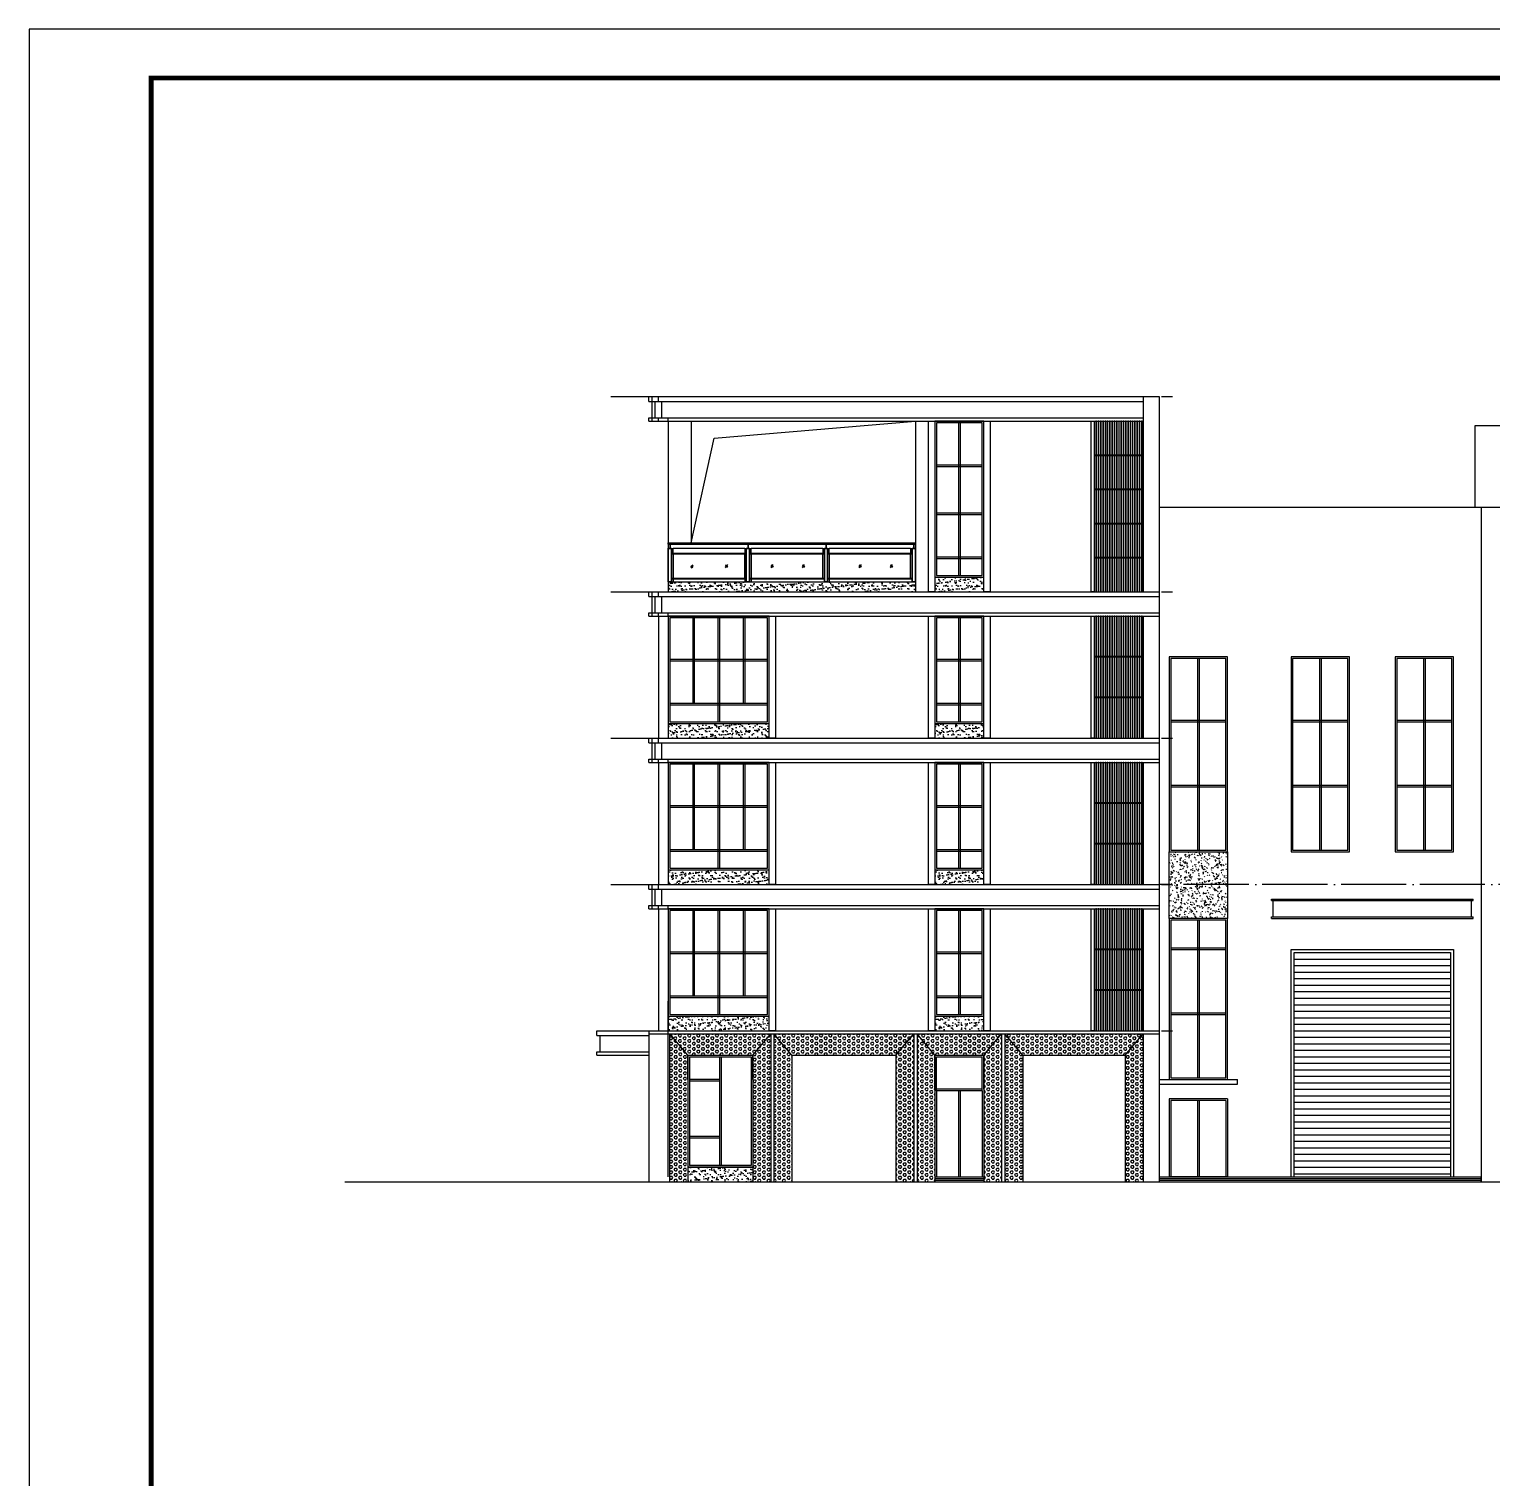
# Model space of a CAD drawing. Extents: x -1041549 to 749950, y -354245 to 17554.
# Drawn here: x -202024 to -157050, y -230822 to -186272 of the extents above; entities that cross this region are included whole.
import ezdxf

# ---------------------------------------------------------------- set-up
doc = ezdxf.new("R2010")
doc.units = 0
doc.header["$LTSCALE"] = 1000
doc.header["$MEASUREMENT"] = 0
doc.linetypes.add('DOTE', pattern=[2.42, 2, -0.2, 0.02, -0.2])
for name, color, linetype in [('DOTE', 1, 'Continuous'), ('PUB_TITLE', 4, 'Continuous'), ('STAIR', 2, 'Continuous'), ('WALL', 4, 'Continuous')]:
    doc.layers.add(name, color=color, linetype=linetype)
pattern_1 = [(0, (3000.58, 139255.17), (0, 82.4889), [47.625, -95.25]), (120, (3000.58, 139255.17), (-71.437483, -41.24445), [47.625, -95.25]), (60, (3048.2, 139255.17), (-71.437483, 41.24445), [47.625, -95.25])]
pattern_2 = [(0, (17186.6, 139255.17), (0, 82.4889), [47.625, -95.25]), (120, (17186.6, 139255.17), (-71.437483, -41.24445), [47.625, -95.25]), (60, (17234.22, 139255.17), (-71.437483, 41.24445), [47.625, -95.25])]

# ---------------------------------------------------------------- blocks, each defined once
blk = doc.blocks.new('A$C89619e2b')
h = blk.add_hatch()
h.set_pattern_fill('砂灰土', color=9, scale=50)
h.set_pattern_definition([(37.5, (185972.9, 356327.28), (-6.299336, 192.682377), [0, -152, 0, -170, 0, -162.5]), (7.5, (185972.9, 356327.28), (176.97767, 282.2146), [0, -82, 0, -137, 0, -52.5]), (327.5, (185849.9, 356327.28), (311.414186, 0.565905), [0, -50, 0, -180, 0, -235]), (317.5, (185849.9, 356327.28), (300.61266, 87.76756), [0, -25, 0, -118, 0, -135])])
h.paths.add_polyline_path([(3700, 450), (600, 450), (600, 0), (3700, 0)])
h = blk.add_hatch()
h.set_pattern_fill('砂灰土', color=9, scale=50)
h.set_pattern_definition([(37.5, (194172.9, 356327.28), (-6.299336, 192.682377), [0, -152, 0, -170, 0, -162.5]), (7.5, (194172.9, 356327.28), (176.97767, 282.2146), [0, -82, 0, -137, 0, -52.5]), (327.5, (194049.9, 356327.28), (311.414186, 0.565905), [0, -50, 0, -180, 0, -235]), (317.5, (194049.9, 356327.28), (300.61266, 87.76756), [0, -25, 0, -118, 0, -135])])
h.paths.add_polyline_path([(10300, 450), (8800, 450), (8800, 0), (10300, 0)])
at = {"color": 2}
for p, q in [((0, 4500), (15700, 4500)), ((0, 4350), (0, 4500)), ((15700, 4500), (15700, 0)), ((0, 4350), (15700, 4350)), ((100, 3850), (100, 4350)), ((0, 3850), (15700, 3850)), ((0, 3750), (0, 3850)), ((0, 3750), (15700, 3750)), ((15200, 3750), (15200, 0)), ((600, 450), (3700, 450)), ((8800, 450), (10300, 450))]:
    blk.add_line(p, q, dxfattribs=at)
at = {"color": 8}
for p, q in [((100, 4350), (100, 4500)), ((300, 4350), (300, 4500)), ((200, 3850), (200, 4350)), ((400, 3850), (400, 4350)), ((100, 3750), (100, 3850)), ((300, 3750), (300, 3850)), ((600, 3750), (600, 3850)), ((15200, 2510), (13700, 2510)), ((15200, 2490), (13700, 2490)), ((15200, 1260), (13700, 1260)), ((15200, 1240), (13700, 1240))]:
    blk.add_line(p, q, dxfattribs=at)
at = {"color": 5}
blk.add_line((300, 3750), (300, 0), dxfattribs=at)
at = {"color": 4}
for p, q in [((1350, 3700), (1350, 1075)), ((1400, 3700), (1400, 1075)), ((2125, 3700), (2125, 500)), ((2175, 3700), (2175, 500)), ((2900, 3700), (2900, 1075)), ((2950, 3700), (2950, 1075)), ((9525, 3700), (9525, 500)), ((9575, 3700), (9575, 500)), ((650, 2425), (3650, 2425)), ((650, 2375), (3650, 2375)), ((8850, 2425), (10250, 2425)), ((8850, 2375), (10250, 2375)), ((650, 1075), (3650, 1075)), ((650, 1025), (3650, 1025)), ((8850, 1075), (10250, 1075)), ((8850, 1025), (10250, 1025))]:
    blk.add_line(p, q, dxfattribs=at)
blk.add_line((600, 450), (600, 0))
at = {"color": 2}
for points in [[(3700, 3750), (600, 3750), (600, 450), (3700, 450)], [(10300, 3750), (8800, 3750), (8800, 450), (10300, 450)]]:
    blk.add_lwpolyline(points, close=True, dxfattribs=at)
at = {"color": 4}
for points in [[(3650, 3700), (650, 3700), (650, 500), (3650, 500)], [(10250, 3700), (8850, 3700), (8850, 500), (10250, 500)]]:
    blk.add_lwpolyline(points, close=True, dxfattribs=at)
at = {"color": 8}
for points in [[(13750, 2510), (13770, 2510), (13770, 3750), (13750, 3750), (13750, 2510)], [(13820, 2510), (13840, 2510), (13840, 3750), (13820, 3750), (13820, 2510)], [(13890, 2510), (13910, 2510), (13910, 3750), (13890, 3750), (13890, 2510)], [(13960, 2510), (13980, 2510), (13980, 3750), (13960, 3750), (13960, 2510)], [(14030, 2510), (14050, 2510), (14050, 3750), (14030, 3750), (14030, 2510)], [(14100, 2510), (14120, 2510), (14120, 3750), (14100, 3750), (14100, 2510)], [(14170, 2510), (14190, 2510), (14190, 3750), (14170, 3750), (14170, 2510)], [(14240, 2510), (14260, 2510), (14260, 3750), (14240, 3750), (14240, 2510)], [(14310, 2510), (14330, 2510), (14330, 3750), (14310, 3750), (14310, 2510)], [(14380, 2510), (14400, 2510), (14400, 3750), (14380, 3750), (14380, 2510)], [(14450, 2510), (14470, 2510), (14470, 3750), (14450, 3750), (14450, 2510)], [(14520, 2510), (14540, 2510), (14540, 3750), (14520, 3750), (14520, 2510)], [(14590, 2510), (14610, 2510), (14610, 3750), (14590, 3750), (14590, 2510)], [(14660, 2510), (14680, 2510), (14680, 3750), (14660, 3750), (14660, 2510)], [(14730, 2510), (14750, 2510), (14750, 3750), (14730, 3750), (14730, 2510)], [(14800, 2510), (14820, 2510), (14820, 3750), (14800, 3750), (14800, 2510)], [(14870, 2510), (14890, 2510), (14890, 3750), (14870, 3750), (14870, 2510)], [(14940, 2510), (14960, 2510), (14960, 3750), (14940, 3750), (14940, 2510)], [(15010, 2510), (15030, 2510), (15030, 3750), (15010, 3750), (15010, 2510)], [(15080, 2510), (15100, 2510), (15100, 3750), (15080, 3750), (15080, 2510)], [(15150, 2510), (15170, 2510), (15170, 3750), (15150, 3750), (15150, 2510)], [(13750, 1260), (13770, 1260), (13770, 2490), (13750, 2490), (13750, 1260)], [(13820, 1260), (13840, 1260), (13840, 2490), (13820, 2490), (13820, 1260)], [(13890, 1260), (13910, 1260), (13910, 2490), (13890, 2490), (13890, 1260)], [(13960, 1260), (13980, 1260), (13980, 2490), (13960, 2490), (13960, 1260)], [(14030, 1260), (14050, 1260), (14050, 2490), (14030, 2490), (14030, 1260)], [(14100, 1260), (14120, 1260), (14120, 2490), (14100, 2490), (14100, 1260)], [(14170, 1260), (14190, 1260), (14190, 2490), (14170, 2490), (14170, 1260)], [(14240, 1260), (14260, 1260), (14260, 2490), (14240, 2490), (14240, 1260)], [(14310, 1260), (14330, 1260), (14330, 2490), (14310, 2490), (14310, 1260)], [(14380, 1260), (14400, 1260), (14400, 2490), (14380, 2490), (14380, 1260)], [(14450, 1260), (14470, 1260), (14470, 2490), (14450, 2490), (14450, 1260)], [(14520, 1260), (14540, 1260), (14540, 2490), (14520, 2490), (14520, 1260)], [(14590, 1260), (14610, 1260), (14610, 2490), (14590, 2490), (14590, 1260)], [(14660, 1260), (14680, 1260), (14680, 2490), (14660, 2490), (14660, 1260)], [(14730, 1260), (14750, 1260), (14750, 2490), (14730, 2490), (14730, 1260)], [(14800, 1260), (14820, 1260), (14820, 2490), (14800, 2490), (14800, 1260)], [(14870, 1260), (14890, 1260), (14890, 2490), (14870, 2490), (14870, 1260)], [(14940, 1260), (14960, 1260), (14960, 2490), (14940, 2490), (14940, 1260)], [(15010, 1260), (15030, 1260), (15030, 2490), (15010, 2490), (15010, 1260)], [(15080, 1260), (15100, 1260), (15100, 2490), (15080, 2490), (15080, 1260)], [(15150, 1260), (15170, 1260), (15170, 2490), (15150, 2490), (15150, 1260)], [(13750, 0), (13770, 0), (13770, 1240), (13750, 1240), (13750, 0)], [(13820, 0), (13840, 0), (13840, 1240), (13820, 1240), (13820, 0)], [(13890, 0), (13910, 0), (13910, 1240), (13890, 1240), (13890, 0)], [(13960, 0), (13980, 0), (13980, 1240), (13960, 1240), (13960, 0)], [(14030, 0), (14050, 0), (14050, 1240), (14030, 1240), (14030, 0)], [(14100, 0), (14120, 0), (14120, 1240), (14100, 1240), (14100, 0)], [(14170, 0), (14190, 0), (14190, 1240), (14170, 1240), (14170, 0)], [(14240, 0), (14260, 0), (14260, 1240), (14240, 1240), (14240, 0)], [(14310, 0), (14330, 0), (14330, 1240), (14310, 1240), (14310, 0)], [(14380, 0), (14400, 0), (14400, 1240), (14380, 1240), (14380, 0)], [(14450, 0), (14470, 0), (14470, 1240), (14450, 1240), (14450, 0)], [(14520, 0), (14540, 0), (14540, 1240), (14520, 1240), (14520, 0)], [(14590, 0), (14610, 0), (14610, 1240), (14590, 1240), (14590, 0)], [(14660, 0), (14680, 0), (14680, 1240), (14660, 1240), (14660, 0)], [(14730, 0), (14750, 0), (14750, 1240), (14730, 1240), (14730, 0)], [(14800, 0), (14820, 0), (14820, 1240), (14800, 1240), (14800, 0)], [(14870, 0), (14890, 0), (14890, 1240), (14870, 1240), (14870, 0)], [(14940, 0), (14960, 0), (14960, 1240), (14940, 1240), (14940, 0)], [(15010, 0), (15030, 0), (15030, 1240), (15010, 1240), (15010, 0)], [(15080, 0), (15100, 0), (15100, 1240), (15080, 1240), (15080, 0)], [(15150, 0), (15170, 0), (15170, 1240), (15150, 1240), (15150, 0)]]:
    blk.add_lwpolyline(points, dxfattribs=at)
at = {"layer": 'WALL'}
for points in [[(3900, 3750), (3900, 0), (3700, 0), (3700, 3750), (3900, 3750)], [(8800, 3750), (8800, 0), (8600, 0), (8600, 3750), (8800, 3750)], [(10500, 3750), (10500, 0), (10300, 0), (10300, 3750), (10500, 3750)], [(13700, 3750), (13700, 0), (13600, 0), (13600, 3750), (13700, 3750)]]:
    blk.add_lwpolyline(points, dxfattribs=at)

msp = doc.modelspace()

# ---------------------------------------------------------------- hatches: boundary and pattern name
h = msp.add_hatch()
h.set_pattern_fill('砂灰土', color=9, scale=50)
h.set_pattern_definition([(37.5, (3000.58, 152755.17), (-6.299336, 192.682377), [0, -152, 0, -170, 0, -162.5]), (7.5, (3000.58, 152755.17), (176.97767, 282.2146), [0, -82, 0, -137, 0, -52.5]), (327.5, (2877.58, 152755.17), (311.414186, 0.565905), [0, -50, 0, -180, 0, -235]), (317.5, (2877.58, 152755.17), (300.61266, 87.76756), [0, -25, 0, -118, 0, -135])])
h.paths.add_polyline_path([(-174772.3, -203272.1), (-182372.3, -203272.1), (-182372.3, -203572.1), (-174772.3, -203572.1)])
h = msp.add_hatch()
h.set_pattern_fill('砂灰土', color=9, scale=50)
h.set_pattern_definition([(37.5, (11200.58, 152755.17), (-6.299336, 192.682377), [0, -152, 0, -170, 0, -162.5]), (7.5, (11200.58, 152755.17), (176.97767, 282.2146), [0, -82, 0, -137, 0, -52.5]), (327.5, (11077.58, 152755.17), (311.414186, 0.565905), [0, -50, 0, -180, 0, -235]), (317.5, (11077.58, 152755.17), (300.61266, 87.76756), [0, -25, 0, -118, 0, -135])])
h.paths.add_polyline_path([(-172672.3, -203122.1), (-174172.3, -203122.1), (-174172.3, -203572.1), (-172672.3, -203572.1)])
h = msp.add_hatch()
h.set_pattern_fill('离散材料', color=8, scale=100)
h.set_pattern_definition([(0, (432, 288), (264, 456), [24, -402, 18, -174, 36, -426]), (10, (318, 534), (161.3523, 570.6886), [42, -102, 54, -318, 30, -396]), (20, (258, 342), (266.9419, 441.9525), [48, -330, 42, -246, 30, -192]), (30, (432, 306), (-43.9385, 508.1037), [30, -198, 24, -294, 18, -390]), (40, (264, 438), (67.67183, 432.7407), [24, -264, 18, -168, 48, -306]), (50, (354, 222), (-160.4957, 471.467), [12, -222, 30, -366, 36, -186]), (60, (372, 264), (-198.94606, 447.4153), [30, -246, 12, -288, 24, -222]), (70, (306, 192), (-219.78454, 431.1737), [18, -114, 36, -192, 24, -264]), (80, (336, 546), (-417.1307, 329.4389), [42, -264, 18, -312, 36, -294]), (90, (372, 288), (-528, 222), [36, -186, 24, -366, 12, -372]), (100, (276, 474), (-495.9429, 290.2906), [42, -234, 36, -192, 42, -438]), (110, (234, 132), (-480.8807, 163.3823), [48, -156, 24, -318, 36, -348]), (120, (72, 204), (-573.2999, 56.9845), [30, -402, 36, -186, 42, -246]), (130, (204, 72), (-558.21553, 142.53216), [18, -132, 24, -258, 48, -336]), (140, (24, 552), (-441.1937, -68.41138), [36, -216, 42, -186, 24, -252]), (150, (522, 36), (-409.64994, -241.5345), [24, -168, 48, -372, 42, -342]), (160, (126, 372), (-475.80215, -324.8574), [36, -252, 30, -228, 24, -366]), (170, (162, 228), (-431.2881, -338.2463), [54, -198, 36, -270, 48, -264])])
h.paths.add_polyline_path([(-166972.3, -211572.1), (-165172.3, -211572.1), (-165172.3, -213622.1), (-166972.3, -213622.1)])
at = {"true_color": 0xfeeab9}
h = msp.add_hatch(dxfattribs=at)
h.set_pattern_fill('HEX', color=254, scale=50)
h.set_pattern_definition(pattern_1)
h.paths.add_polyline_path([(-182322.3, -221722.1), (-181772.3, -221722.1), (-181772.3, -217822.1), (-182322.3, -217172.1)])
h = msp.add_hatch(dxfattribs=at)
h.set_pattern_fill('HEX', color=254, scale=50)
h.set_pattern_definition([(0, (13986.6, 139255.17), (0, 82.4889), [47.625, -95.25]), (120, (13986.6, 139255.17), (-71.437483, -41.24445), [47.625, -95.25]), (60, (14034.22, 139255.17), (-71.437483, 41.24445), [47.625, -95.25])])
h.paths.add_polyline_path([(-182322.3, -217172.1), (-181772.3, -217822.1), (-179772.3, -217822.1), (-179222.3, -217172.1)])
h = msp.add_hatch(dxfattribs=at)
h.set_pattern_fill('HEX', color=254, scale=50)
h.set_pattern_definition(pattern_1)
h.paths.add_polyline_path([(-179222.3, -217172.1), (-179772.3, -217822.1), (-179772.3, -218572.1), (-179772.3, -221272.1), (-179772.3, -221722.1), (-179222.3, -221722.1)])
h = msp.add_hatch(dxfattribs=at)
h.set_pattern_fill('HEX', color=254, scale=50)
h.set_pattern_definition(pattern_2)
h.paths.add_polyline_path([(-178572.3, -217822.1), (-179122.3, -217172.1), (-179122.3, -221722.1), (-178572.3, -221722.1)])
h = msp.add_hatch(dxfattribs=at)
h.set_pattern_fill('HEX', color=254, scale=50)
h.set_pattern_definition(pattern_2)
h.paths.add_polyline_path([(-179122.3, -217172.1), (-178572.3, -217822.1), (-175372.3, -217822.1), (-174822.3, -217172.1)])
h = msp.add_hatch(dxfattribs=at)
h.set_pattern_fill('HEX', color=254, scale=50)
h.set_pattern_definition(pattern_2)
h.paths.add_polyline_path([(-175372.3, -217822.1), (-174822.3, -217172.1), (-174822.3, -221722.1), (-175372.3, -221722.1)])
h = msp.add_hatch(dxfattribs=at)
h.set_pattern_fill('HEX', color=254, scale=50)
h.set_pattern_definition(pattern_1)
h.paths.add_polyline_path([(-174172.3, -217822.1), (-174722.3, -217172.1), (-174722.3, -221722.1), (-174172.3, -221722.1)])
h = msp.add_hatch(dxfattribs=at)
h.set_pattern_fill('HEX', color=254, scale=50)
h.set_pattern_definition(pattern_2)
h.paths.add_polyline_path([(-174722.3, -217172.1), (-174172.3, -217822.1), (-172672.3, -217822.1), (-172122.3, -217172.1)])
h = msp.add_hatch(dxfattribs=at)
h.set_pattern_fill('HEX', color=254, scale=50)
h.set_pattern_definition(pattern_2)
h.paths.add_polyline_path([(-172122.3, -217172.1), (-172672.3, -217822.1), (-172672.3, -218872.1), (-172672.3, -221572.1), (-172672.3, -221722.1), (-172122.3, -221722.1)])
h = msp.add_hatch(dxfattribs=at)
h.set_pattern_fill('HEX', color=254, scale=50)
h.set_pattern_definition(pattern_2)
h.paths.add_polyline_path([(-172022.3, -221722.1), (-171472.3, -221722.1), (-171472.3, -217822.1), (-172022.3, -217172.1)])
h = msp.add_hatch(dxfattribs=at)
h.set_pattern_fill('HEX', color=254, scale=50)
h.set_pattern_definition([(0, (21536.6, 139255.17), (0, 82.4889), [47.625, -95.25]), (120, (21536.6, 139255.17), (-71.437483, -41.24445), [47.625, -95.25]), (60, (21584.22, 139255.17), (-71.437483, 41.24445), [47.625, -95.25])])
h.paths.add_polyline_path([(-172022.3, -217172.1), (-171472.3, -217822.1), (-168322.3, -217822.1), (-167772.3, -217172.1)])
h = msp.add_hatch(dxfattribs=at)
h.set_pattern_fill('HEX', color=254, scale=50)
h.set_pattern_definition(pattern_2)
h.paths.add_polyline_path([(-167772.3, -217172.1), (-168322.3, -217822.1), (-168322.3, -221722.1), (-167772.3, -221722.1)])
h = msp.add_hatch()
h.set_pattern_fill('砂灰土', color=9, scale=50)
h.set_pattern_definition([(37.5, (2500.58, 134755.17), (-6.299336, 192.682377), [0, -152, 0, -170, 0, -162.5]), (7.5, (2500.58, 134755.17), (176.97767, 282.2146), [0, -82, 0, -137, 0, -52.5]), (327.5, (2377.58, 134755.17), (311.414186, 0.565905), [0, -50, 0, -180, 0, -235]), (317.5, (2377.58, 134755.17), (300.61266, 87.76756), [0, -25, 0, -118, 0, -135])])
h.paths.add_polyline_path([(-179772.3, -221272.1), (-181772.3, -221272.1), (-181772.3, -221722.1), (-179772.3, -221722.1)])

# ---------------------------------------------------------------- linework, layer by layer
at = {"color": 2}
for p, q in [((-182972.3, -197572.1), (-167272.3, -197572.1)), ((-182972.3, -197722.1), (-182972.3, -197572.1)), ((-182972.3, -197722.1), (-167772.3, -197722.1)), ((-182872.3, -198222.1), (-182872.3, -197722.1)), ((-167772.3, -197572.1), (-167772.3, -203572.1)), ((-167272.3, -197572.1), (-167272.3, -203572.1)), ((-182972.3, -198222.1), (-167772.3, -198222.1)), ((-182972.3, -198322.1), (-182972.3, -198222.1)), ((-182972.3, -198322.1), (-167772.3, -198322.1)), ((-167772.3, -198322.1), (-167772.3, -203572.1)), ((-182372.3, -202112.1, 3.3), (-182372.3, -202072.1)), ((-182222.3, -202382.1, 3.3), (-182222.3, -202232.1, 3.3)), ((-182222.3, -202232.1, 3.3), (-181222.7, -202232.1, 3.3)), ((-181222.7, -202232.1, 3.3), (-180023, -202232.1, 3.3)), ((-180023, -202232.1, 3.3), (-180023, -202382.1, 3.3)), ((-174172.3, -203122.1), (-172672.3, -203122.1)), ((-184572.3, -217072.1), (-182972.3, -217072.1)), ((-184572.3, -217222.1), (-184572.3, -217072.1)), ((-184572.3, -217222.1), (-182972.3, -217222.1)), ((-184472.3, -217722.1), (-184472.3, -217222.1)), ((-182972.3, -217072.1), (-167272.3, -217072.1)), ((-182972.3, -217072.1), (-182972.3, -221722.1)), ((-182972.3, -217172.1), (-167272.3, -217172.1)), ((-182322.3, -221722.1), (-182322.3, -217172.1)), ((-179222.3, -217172.1), (-179222.3, -221722.1)), ((-179122.3, -217172.1), (-179122.3, -221722.1)), ((-174822.3, -217172.1), (-174822.3, -221722.1)), ((-174722.3, -217172.1), (-174722.3, -221722.1)), ((-172122.3, -217172.1), (-172122.3, -221722.1)), ((-172022.3, -217172.1), (-172022.3, -221722.1)), ((-167772.3, -217172.1), (-167772.3, -221722.1)), ((-167272.3, -217072.1), (-167272.3, -221722.1)), ((-184572.3, -217722.1), (-182972.3, -217722.1)), ((-184572.3, -217822.1), (-184572.3, -217722.1)), ((-184572.3, -217822.1), (-182972.3, -217822.1)), ((-181772.3, -218572.1), (-181772.3, -217822.1)), ((-181772.3, -217822.1), (-179772.3, -217822.1)), ((-179772.3, -218572.1), (-179772.3, -217822.1)), ((-174172.3, -218872.1), (-174172.3, -217822.1)), ((-174172.3, -217822.1), (-172672.3, -217822.1)), ((-172672.3, -218872.1), (-172672.3, -217822.1)), ((-181772.3, -218572.1), (-181772.3, -221272.1)), ((-179772.3, -218572.1), (-179772.3, -221272.1)), ((-174172.3, -218872.1), (-174172.3, -221572.1)), ((-172672.3, -218872.1), (-172672.3, -221572.1)), ((-165172.3, -219172.1), (-166972.3, -219172.1)), ((-166972.3, -219172.1), (-166972.3, -221572.1)), ((-165172.3, -219172.1), (-165172.3, -221572.1)), ((-179772.3, -221272.1), (-181772.3, -221272.1)), ((-165172.3, -221572.1), (-166972.3, -221572.1))]:
    msp.add_line(p, q, dxfattribs=at)
at = {"color": 8}
for p, q in [((-182872.3, -197722.1), (-182872.3, -197572.1)), ((-182772.3, -198222.1), (-182772.3, -197722.1)), ((-182672.3, -197722.1), (-182672.3, -197572.1)), ((-182572.3, -198222.1), (-182572.3, -197722.1)), ((-182872.3, -198322.1), (-182872.3, -198222.1)), ((-182672.3, -198322.1), (-182672.3, -198222.1)), ((-182372.3, -198322.1), (-182372.3, -198222.1)), ((-169272.3, -199362.1), (-167772.3, -199362.1)), ((-169272.3, -199382.1), (-167772.3, -199382.1)), ((-169272.3, -200412.1), (-167772.3, -200412.1)), ((-169272.3, -200432.1), (-167772.3, -200432.1)), ((-169272.3, -201462.1), (-167772.3, -201462.1)), ((-169272.3, -201482.1), (-167772.3, -201482.1)), ((-169272.3, -202512.1), (-167772.3, -202512.1)), ((-169272.3, -202532.1), (-167772.3, -202532.1)), ((-174172.3, -221622.1), (-172672.3, -221622.1)), ((-174172.3, -221672.1), (-172672.3, -221672.1)), ((-167272.3, -221622.1), (-157372.3, -221622.1)), ((-167272.3, -221672.1), (-157372.3, -221672.1))]:
    msp.add_line(p, q, dxfattribs=at)
for p, q in [((-182372.3, -198322.1), (-182372.3, -203572.1)), ((-181672.3, -198322.1), (-181672.3, -202072.1)), ((-174772.3, -198322.1), (-174772.3, -203572.1)), ((-182372.3, -203272.1), (-174772.3, -203272.1)), ((-163822.3, -213022.1), (-157622.3, -213022.1)), ((-163822.3, -213072.1), (-163822.3, -213022.1)), ((-163822.3, -213072.1), (-157622.3, -213072.1)), ((-163772.3, -213572.1), (-163772.3, -213072.1)), ((-157672.3, -213572.1), (-157672.3, -213072.1)), ((-157622.3, -213072.1), (-157622.3, -213022.1)), ((-163822.3, -213622.1), (-163822.3, -213572.1)), ((-163822.3, -213572.1), (-157622.3, -213572.1)), ((-163822.3, -213622.1), (-157622.3, -213622.1)), ((-157622.3, -213622.1), (-157622.3, -213572.1)), ((-182372.3, -221572.1), (-182372.3, -216168.5)), ((-167272.3, -218572.1), (-164872.3, -218572.1)), ((-164872.3, -218722.1), (-164872.3, -218572.1)), ((-167272.3, -218722.1), (-164872.3, -218722.1)), ((-181772.3, -221272.1), (-179772.3, -221272.1)), ((-174172.3, -221572.1), (-172672.3, -221572.1)), ((-167272.3, -221572.1), (-157372.3, -221572.1)), ((-163222.3, -221572.1), (-158222.3, -221572.1)), ((-157372.3, -221722.1), (-157372.3, -221572.1))]:
    msp.add_line(p, q)
at = {"color": 4}
for p, q in [((-173447.3, -198372.1), (-173447.3, -203072.1)), ((-173397.3, -198372.1), (-173397.3, -203072.1)), ((-174122.3, -199672.1), (-172722.3, -199672.1)), ((-174122.3, -199722.1), (-172722.3, -199722.1)), ((-174122.3, -201147.1), (-172722.3, -201147.1)), ((-174122.3, -201197.1), (-172722.3, -201197.1)), ((-174122.3, -202497.1), (-172722.3, -202497.1)), ((-174122.3, -202547.1), (-172722.3, -202547.1)), ((-166097.3, -205622.1), (-166097.3, -211522.1)), ((-166047.3, -205622.1), (-166047.3, -211522.1)), ((-162347.3, -205622.1), (-162347.3, -211522.1)), ((-162297.3, -205622.1), (-162297.3, -211522.1)), ((-159147.3, -205622.1), (-159147.3, -211522.1)), ((-159097.3, -205622.1), (-159097.3, -211522.1)), ((-166922.3, -207522.1), (-165222.3, -207522.1)), ((-166922.3, -207572.1), (-165222.3, -207572.1)), ((-163172.3, -207522.1), (-161472.3, -207522.1)), ((-163172.3, -207572.1), (-161472.3, -207572.1)), ((-159972.3, -207522.1), (-158272.3, -207522.1)), ((-159972.3, -207572.1), (-158272.3, -207572.1)), ((-166922.3, -209522.1), (-165222.3, -209522.1)), ((-166922.3, -209572.1), (-165222.3, -209572.1)), ((-163172.3, -209522.1), (-161472.3, -209522.1)), ((-163172.3, -209572.1), (-161472.3, -209572.1)), ((-159972.3, -209522.1), (-158272.3, -209522.1)), ((-159972.3, -209572.1), (-158272.3, -209572.1)), ((-166097.3, -213672.1), (-166097.3, -218522.1)), ((-166047.3, -213672.1), (-166047.3, -218522.1)), ((-166922.3, -214522.1), (-165222.3, -214522.1)), ((-166922.3, -214572.1), (-165222.3, -214572.1)), ((-166922.3, -216522.1), (-165222.3, -216522.1)), ((-166922.3, -216572.1), (-165222.3, -216572.1)), ((-181722.3, -217872.1), (-181722.3, -221222.1)), ((-181722.3, -217872.1), (-179822.3, -217872.1)), ((-180797.3, -217872.1), (-180797.3, -221222.1)), ((-180747.3, -217872.1), (-180747.3, -221222.1)), ((-179822.3, -217872.1), (-179822.3, -221222.1)), ((-174122.3, -218922.1), (-174122.3, -217872.1)), ((-174122.3, -217872.1), (-172722.3, -217872.1)), ((-172722.3, -218922.1), (-172722.3, -217872.1)), ((-180797.3, -218572.1), (-181722.3, -218572.1)), ((-180797.3, -218622.1), (-181722.3, -218622.1)), ((-172722.3, -218872.1), (-174122.3, -218872.1)), ((-172722.3, -218922.1), (-174122.3, -218922.1)), ((-174122.3, -218922.1), (-174122.3, -221572.1)), ((-173447.3, -218922.1), (-173447.3, -221572.1)), ((-173397.3, -218922.1), (-173397.3, -221572.1)), ((-172722.3, -218922.1), (-172722.3, -221572.1)), ((-165222.3, -219222.1), (-166922.3, -219222.1)), ((-166922.3, -219222.1), (-166922.3, -221572.1)), ((-166097.3, -219222.1), (-166097.3, -221572.1)), ((-166047.3, -219222.1), (-166047.3, -221572.1)), ((-165222.3, -219222.1), (-165222.3, -221572.1)), ((-180797.3, -220322.1), (-181722.3, -220322.1)), ((-181722.3, -220372.1), (-180797.3, -220372.1)), ((-179822.3, -221222.1), (-181722.3, -221222.1)), ((-166922.3, -221572.1), (-165222.3, -221572.1))]:
    msp.add_line(p, q, dxfattribs=at)
at = {"color": 140}
for p, q in [((-167272.3, -200972.1), (-74372.3, -200972.1)), ((-192322.5, -221722.1), (-68041.9, -221722.1))]:
    msp.add_line(p, q, dxfattribs=at)
at = {"color": 5}
msp.add_line((-157372.3, -200972.1), (-157372.3, -221722.1), dxfattribs=at)
at = {"color": 9}
for p, q in [((-163122.3, -214872.1), (-158322.3, -214872.1)), ((-163122.3, -215072.1), (-158322.3, -215072.1)), ((-163122.3, -215272.1), (-158322.3, -215272.1)), ((-163122.3, -215472.1), (-158322.3, -215472.1)), ((-163122.3, -215672.1), (-158322.3, -215672.1)), ((-163122.3, -215872.1), (-158322.3, -215872.1)), ((-163122.3, -216072.1), (-158322.3, -216072.1)), ((-163122.3, -216272.1), (-158322.3, -216272.1)), ((-163122.3, -216472.1), (-158322.3, -216472.1)), ((-163122.3, -216672.1), (-158322.3, -216672.1)), ((-163122.3, -216872.1), (-158322.3, -216872.1)), ((-163122.3, -217072.1), (-158322.3, -217072.1)), ((-163122.3, -217272.1), (-158322.3, -217272.1)), ((-163122.3, -217472.1), (-158322.3, -217472.1)), ((-163122.3, -217672.1), (-158322.3, -217672.1)), ((-181772.3, -217822.1), (-181772.3, -221722.1)), ((-181772.3, -217822.1), (-179772.3, -217822.1)), ((-179772.3, -217822.1), (-179772.3, -221722.1)), ((-174172.3, -217822.1), (-174172.3, -221722.1)), ((-174172.3, -217822.1), (-172672.3, -217822.1)), ((-172672.3, -217822.1), (-172672.3, -221722.1)), ((-163122.3, -217872.1), (-158322.3, -217872.1)), ((-163122.3, -218072.1), (-158322.3, -218072.1)), ((-163122.3, -218272.1), (-158322.3, -218272.1)), ((-163122.3, -218472.1), (-158322.3, -218472.1)), ((-163122.3, -218672.1), (-158322.3, -218672.1)), ((-163122.3, -218872.1), (-158322.3, -218872.1)), ((-163122.3, -219072.1), (-158322.3, -219072.1)), ((-163122.3, -219272.1), (-158322.3, -219272.1)), ((-163122.3, -219472.1), (-158322.3, -219472.1)), ((-163122.3, -219672.1), (-158322.3, -219672.1)), ((-163122.3, -219872.1), (-158322.3, -219872.1)), ((-163122.3, -220072.1), (-158322.3, -220072.1)), ((-163122.3, -220272.1), (-158322.3, -220272.1)), ((-163122.3, -220472.1), (-158322.3, -220472.1)), ((-163122.3, -220672.1), (-158322.3, -220672.1)), ((-163122.3, -220872.1), (-158322.3, -220872.1)), ((-163122.3, -221072.1), (-158322.3, -221072.1)), ((-163122.3, -221272.1), (-158322.3, -221272.1)), ((-163122.3, -221472.1), (-158322.3, -221472.1))]:
    msp.add_line(p, q, dxfattribs=at)
at = {"color": 254, "true_color": 0xfeeab9}
for p, q in [((-181772.3, -217822.1), (-182322.3, -217172.1)), ((-179772.3, -217822.1), (-179222.3, -217172.1)), ((-178572.3, -217822.1), (-179122.3, -217172.1)), ((-175372.3, -217822.1), (-174822.3, -217172.1)), ((-174172.3, -217822.1), (-174722.3, -217172.1)), ((-172672.3, -217822.1), (-172122.3, -217172.1)), ((-171472.3, -217822.1), (-172022.3, -217172.1)), ((-168322.3, -217822.1), (-167772.3, -217172.1)), ((-178572.3, -217822.1), (-178572.3, -221722.1)), ((-178572.3, -217822.1), (-175372.3, -217822.1)), ((-175372.3, -217822.1), (-175372.3, -221722.1)), ((-171472.3, -217822.1), (-171472.3, -221722.1)), ((-171472.3, -217822.1), (-168322.3, -217822.1)), ((-168322.3, -217822.1), (-168322.3, -221722.1))]:
    msp.add_line(p, q, dxfattribs=at)
at = {"color": 8}
for points in [[(-181672.3, -202072.1), (-180962.5, -198846.8), (-174772.3, -198322.1)], [(-169222.3, -199362.1), (-169202.3, -199362.1), (-169202.3, -198322.1), (-169222.3, -198322.1), (-169222.3, -199362.1)], [(-169152.3, -199362.1), (-169132.3, -199362.1), (-169132.3, -198322.1), (-169152.3, -198322.1), (-169152.3, -199362.1)], [(-169082.3, -199362.1), (-169062.3, -199362.1), (-169062.3, -198322.1), (-169082.3, -198322.1), (-169082.3, -199362.1)], [(-169012.3, -199362.1), (-168992.3, -199362.1), (-168992.3, -198322.1), (-169012.3, -198322.1), (-169012.3, -199362.1)], [(-168942.3, -199362.1), (-168922.3, -199362.1), (-168922.3, -198322.1), (-168942.3, -198322.1), (-168942.3, -199362.1)], [(-168872.3, -199362.1), (-168852.3, -199362.1), (-168852.3, -198322.1), (-168872.3, -198322.1), (-168872.3, -199362.1)], [(-168802.3, -199362.1), (-168782.3, -199362.1), (-168782.3, -198322.1), (-168802.3, -198322.1), (-168802.3, -199362.1)], [(-168732.3, -199362.1), (-168712.3, -199362.1), (-168712.3, -198322.1), (-168732.3, -198322.1), (-168732.3, -199362.1)], [(-168662.3, -199362.1), (-168642.3, -199362.1), (-168642.3, -198322.1), (-168662.3, -198322.1), (-168662.3, -199362.1)], [(-168592.3, -199362.1), (-168572.3, -199362.1), (-168572.3, -198322.1), (-168592.3, -198322.1), (-168592.3, -199362.1)], [(-168522.3, -199362.1), (-168502.3, -199362.1), (-168502.3, -198322.1), (-168522.3, -198322.1), (-168522.3, -199362.1)], [(-168452.3, -199362.1), (-168432.3, -199362.1), (-168432.3, -198322.1), (-168452.3, -198322.1), (-168452.3, -199362.1)], [(-168382.3, -199362.1), (-168362.3, -199362.1), (-168362.3, -198322.1), (-168382.3, -198322.1), (-168382.3, -199362.1)], [(-168312.3, -199362.1), (-168292.3, -199362.1), (-168292.3, -198322.1), (-168312.3, -198322.1), (-168312.3, -199362.1)], [(-168242.3, -199362.1), (-168222.3, -199362.1), (-168222.3, -198322.1), (-168242.3, -198322.1), (-168242.3, -199362.1)], [(-168172.3, -199362.1), (-168152.3, -199362.1), (-168152.3, -198322.1), (-168172.3, -198322.1), (-168172.3, -199362.1)], [(-168102.3, -199362.1), (-168082.3, -199362.1), (-168082.3, -198322.1), (-168102.3, -198322.1), (-168102.3, -199362.1)], [(-168032.3, -199362.1), (-168012.3, -199362.1), (-168012.3, -198322.1), (-168032.3, -198322.1), (-168032.3, -199362.1)], [(-167962.3, -199362.1), (-167942.3, -199362.1), (-167942.3, -198322.1), (-167962.3, -198322.1), (-167962.3, -199362.1)], [(-167892.3, -199362.1), (-167872.3, -199362.1), (-167872.3, -198322.1), (-167892.3, -198322.1), (-167892.3, -199362.1)], [(-167822.3, -199362.1), (-167802.3, -199362.1), (-167802.3, -198322.1), (-167822.3, -198322.1), (-167822.3, -199362.1)], [(-169222.3, -200412.1), (-169202.3, -200412.1), (-169202.3, -199382.1), (-169222.3, -199382.1), (-169222.3, -200412.1)], [(-169152.3, -200412.1), (-169132.3, -200412.1), (-169132.3, -199382.1), (-169152.3, -199382.1), (-169152.3, -200412.1)], [(-169082.3, -200412.1), (-169062.3, -200412.1), (-169062.3, -199382.1), (-169082.3, -199382.1), (-169082.3, -200412.1)], [(-169012.3, -200412.1), (-168992.3, -200412.1), (-168992.3, -199382.1), (-169012.3, -199382.1), (-169012.3, -200412.1)], [(-168942.3, -200412.1), (-168922.3, -200412.1), (-168922.3, -199382.1), (-168942.3, -199382.1), (-168942.3, -200412.1)], [(-168872.3, -200412.1), (-168852.3, -200412.1), (-168852.3, -199382.1), (-168872.3, -199382.1), (-168872.3, -200412.1)], [(-168802.3, -200412.1), (-168782.3, -200412.1), (-168782.3, -199382.1), (-168802.3, -199382.1), (-168802.3, -200412.1)], [(-168732.3, -200412.1), (-168712.3, -200412.1), (-168712.3, -199382.1), (-168732.3, -199382.1), (-168732.3, -200412.1)], [(-168662.3, -200412.1), (-168642.3, -200412.1), (-168642.3, -199382.1), (-168662.3, -199382.1), (-168662.3, -200412.1)], [(-168592.3, -200412.1), (-168572.3, -200412.1), (-168572.3, -199382.1), (-168592.3, -199382.1), (-168592.3, -200412.1)], [(-168522.3, -200412.1), (-168502.3, -200412.1), (-168502.3, -199382.1), (-168522.3, -199382.1), (-168522.3, -200412.1)], [(-168452.3, -200412.1), (-168432.3, -200412.1), (-168432.3, -199382.1), (-168452.3, -199382.1), (-168452.3, -200412.1)], [(-168382.3, -200412.1), (-168362.3, -200412.1), (-168362.3, -199382.1), (-168382.3, -199382.1), (-168382.3, -200412.1)], [(-168312.3, -200412.1), (-168292.3, -200412.1), (-168292.3, -199382.1), (-168312.3, -199382.1), (-168312.3, -200412.1)], [(-168242.3, -200412.1), (-168222.3, -200412.1), (-168222.3, -199382.1), (-168242.3, -199382.1), (-168242.3, -200412.1)], [(-168172.3, -200412.1), (-168152.3, -200412.1), (-168152.3, -199382.1), (-168172.3, -199382.1), (-168172.3, -200412.1)], [(-168102.3, -200412.1), (-168082.3, -200412.1), (-168082.3, -199382.1), (-168102.3, -199382.1), (-168102.3, -200412.1)], [(-168032.3, -200412.1), (-168012.3, -200412.1), (-168012.3, -199382.1), (-168032.3, -199382.1), (-168032.3, -200412.1)], [(-167962.3, -200412.1), (-167942.3, -200412.1), (-167942.3, -199382.1), (-167962.3, -199382.1), (-167962.3, -200412.1)], [(-167892.3, -200412.1), (-167872.3, -200412.1), (-167872.3, -199382.1), (-167892.3, -199382.1), (-167892.3, -200412.1)], [(-167822.3, -200412.1), (-167802.3, -200412.1), (-167802.3, -199382.1), (-167822.3, -199382.1), (-167822.3, -200412.1)], [(-169222.3, -201462.1), (-169202.3, -201462.1), (-169202.3, -200432.1), (-169222.3, -200432.1), (-169222.3, -201462.1)], [(-169152.3, -201462.1), (-169132.3, -201462.1), (-169132.3, -200432.1), (-169152.3, -200432.1), (-169152.3, -201462.1)], [(-169082.3, -201462.1), (-169062.3, -201462.1), (-169062.3, -200432.1), (-169082.3, -200432.1), (-169082.3, -201462.1)], [(-169012.3, -201462.1), (-168992.3, -201462.1), (-168992.3, -200432.1), (-169012.3, -200432.1), (-169012.3, -201462.1)], [(-168942.3, -201462.1), (-168922.3, -201462.1), (-168922.3, -200432.1), (-168942.3, -200432.1), (-168942.3, -201462.1)], [(-168872.3, -201462.1), (-168852.3, -201462.1), (-168852.3, -200432.1), (-168872.3, -200432.1), (-168872.3, -201462.1)], [(-168802.3, -201462.1), (-168782.3, -201462.1), (-168782.3, -200432.1), (-168802.3, -200432.1), (-168802.3, -201462.1)], [(-168732.3, -201462.1), (-168712.3, -201462.1), (-168712.3, -200432.1), (-168732.3, -200432.1), (-168732.3, -201462.1)], [(-168662.3, -201462.1), (-168642.3, -201462.1), (-168642.3, -200432.1), (-168662.3, -200432.1), (-168662.3, -201462.1)], [(-168592.3, -201462.1), (-168572.3, -201462.1), (-168572.3, -200432.1), (-168592.3, -200432.1), (-168592.3, -201462.1)], [(-168522.3, -201462.1), (-168502.3, -201462.1), (-168502.3, -200432.1), (-168522.3, -200432.1), (-168522.3, -201462.1)], [(-168452.3, -201462.1), (-168432.3, -201462.1), (-168432.3, -200432.1), (-168452.3, -200432.1), (-168452.3, -201462.1)], [(-168382.3, -201462.1), (-168362.3, -201462.1), (-168362.3, -200432.1), (-168382.3, -200432.1), (-168382.3, -201462.1)], [(-168312.3, -201462.1), (-168292.3, -201462.1), (-168292.3, -200432.1), (-168312.3, -200432.1), (-168312.3, -201462.1)], [(-168242.3, -201462.1), (-168222.3, -201462.1), (-168222.3, -200432.1), (-168242.3, -200432.1), (-168242.3, -201462.1)], [(-168172.3, -201462.1), (-168152.3, -201462.1), (-168152.3, -200432.1), (-168172.3, -200432.1), (-168172.3, -201462.1)], [(-168102.3, -201462.1), (-168082.3, -201462.1), (-168082.3, -200432.1), (-168102.3, -200432.1), (-168102.3, -201462.1)], [(-168032.3, -201462.1), (-168012.3, -201462.1), (-168012.3, -200432.1), (-168032.3, -200432.1), (-168032.3, -201462.1)], [(-167962.3, -201462.1), (-167942.3, -201462.1), (-167942.3, -200432.1), (-167962.3, -200432.1), (-167962.3, -201462.1)], [(-167892.3, -201462.1), (-167872.3, -201462.1), (-167872.3, -200432.1), (-167892.3, -200432.1), (-167892.3, -201462.1)], [(-167822.3, -201462.1), (-167802.3, -201462.1), (-167802.3, -200432.1), (-167822.3, -200432.1), (-167822.3, -201462.1)], [(-169222.3, -202512.1), (-169202.3, -202512.1), (-169202.3, -201482.1), (-169222.3, -201482.1), (-169222.3, -202512.1)], [(-169152.3, -202512.1), (-169132.3, -202512.1), (-169132.3, -201482.1), (-169152.3, -201482.1), (-169152.3, -202512.1)], [(-169082.3, -202512.1), (-169062.3, -202512.1), (-169062.3, -201482.1), (-169082.3, -201482.1), (-169082.3, -202512.1)], [(-169012.3, -202512.1), (-168992.3, -202512.1), (-168992.3, -201482.1), (-169012.3, -201482.1), (-169012.3, -202512.1)], [(-168942.3, -202512.1), (-168922.3, -202512.1), (-168922.3, -201482.1), (-168942.3, -201482.1), (-168942.3, -202512.1)], [(-168872.3, -202512.1), (-168852.3, -202512.1), (-168852.3, -201482.1), (-168872.3, -201482.1), (-168872.3, -202512.1)], [(-168802.3, -202512.1), (-168782.3, -202512.1), (-168782.3, -201482.1), (-168802.3, -201482.1), (-168802.3, -202512.1)], [(-168732.3, -202512.1), (-168712.3, -202512.1), (-168712.3, -201482.1), (-168732.3, -201482.1), (-168732.3, -202512.1)], [(-168662.3, -202512.1), (-168642.3, -202512.1), (-168642.3, -201482.1), (-168662.3, -201482.1), (-168662.3, -202512.1)], [(-168592.3, -202512.1), (-168572.3, -202512.1), (-168572.3, -201482.1), (-168592.3, -201482.1), (-168592.3, -202512.1)], [(-168522.3, -202512.1), (-168502.3, -202512.1), (-168502.3, -201482.1), (-168522.3, -201482.1), (-168522.3, -202512.1)], [(-168452.3, -202512.1), (-168432.3, -202512.1), (-168432.3, -201482.1), (-168452.3, -201482.1), (-168452.3, -202512.1)], [(-168382.3, -202512.1), (-168362.3, -202512.1), (-168362.3, -201482.1), (-168382.3, -201482.1), (-168382.3, -202512.1)], [(-168312.3, -202512.1), (-168292.3, -202512.1), (-168292.3, -201482.1), (-168312.3, -201482.1), (-168312.3, -202512.1)], [(-168242.3, -202512.1), (-168222.3, -202512.1), (-168222.3, -201482.1), (-168242.3, -201482.1), (-168242.3, -202512.1)], [(-168172.3, -202512.1), (-168152.3, -202512.1), (-168152.3, -201482.1), (-168172.3, -201482.1), (-168172.3, -202512.1)], [(-168102.3, -202512.1), (-168082.3, -202512.1), (-168082.3, -201482.1), (-168102.3, -201482.1), (-168102.3, -202512.1)], [(-168032.3, -202512.1), (-168012.3, -202512.1), (-168012.3, -201482.1), (-168032.3, -201482.1), (-168032.3, -202512.1)], [(-167962.3, -202512.1), (-167942.3, -202512.1), (-167942.3, -201482.1), (-167962.3, -201482.1), (-167962.3, -202512.1)], [(-167892.3, -202512.1), (-167872.3, -202512.1), (-167872.3, -201482.1), (-167892.3, -201482.1), (-167892.3, -202512.1)], [(-167822.3, -202512.1), (-167802.3, -202512.1), (-167802.3, -201482.1), (-167822.3, -201482.1), (-167822.3, -202512.1)], [(-169222.3, -203572.1), (-169202.3, -203572.1), (-169202.3, -202532.1), (-169222.3, -202532.1), (-169222.3, -203572.1)], [(-169152.3, -203572.1), (-169132.3, -203572.1), (-169132.3, -202532.1), (-169152.3, -202532.1), (-169152.3, -203572.1)], [(-169082.3, -203572.1), (-169062.3, -203572.1), (-169062.3, -202532.1), (-169082.3, -202532.1), (-169082.3, -203572.1)], [(-169012.3, -203572.1), (-168992.3, -203572.1), (-168992.3, -202532.1), (-169012.3, -202532.1), (-169012.3, -203572.1)], [(-168942.3, -203572.1), (-168922.3, -203572.1), (-168922.3, -202532.1), (-168942.3, -202532.1), (-168942.3, -203572.1)], [(-168872.3, -203572.1), (-168852.3, -203572.1), (-168852.3, -202532.1), (-168872.3, -202532.1), (-168872.3, -203572.1)], [(-168802.3, -203572.1), (-168782.3, -203572.1), (-168782.3, -202532.1), (-168802.3, -202532.1), (-168802.3, -203572.1)], [(-168732.3, -203572.1), (-168712.3, -203572.1), (-168712.3, -202532.1), (-168732.3, -202532.1), (-168732.3, -203572.1)], [(-168662.3, -203572.1), (-168642.3, -203572.1), (-168642.3, -202532.1), (-168662.3, -202532.1), (-168662.3, -203572.1)], [(-168592.3, -203572.1), (-168572.3, -203572.1), (-168572.3, -202532.1), (-168592.3, -202532.1), (-168592.3, -203572.1)], [(-168522.3, -203572.1), (-168502.3, -203572.1), (-168502.3, -202532.1), (-168522.3, -202532.1), (-168522.3, -203572.1)], [(-168452.3, -203572.1), (-168432.3, -203572.1), (-168432.3, -202532.1), (-168452.3, -202532.1), (-168452.3, -203572.1)], [(-168382.3, -203572.1), (-168362.3, -203572.1), (-168362.3, -202532.1), (-168382.3, -202532.1), (-168382.3, -203572.1)], [(-168312.3, -203572.1), (-168292.3, -203572.1), (-168292.3, -202532.1), (-168312.3, -202532.1), (-168312.3, -203572.1)], [(-168242.3, -203572.1), (-168222.3, -203572.1), (-168222.3, -202532.1), (-168242.3, -202532.1), (-168242.3, -203572.1)], [(-168172.3, -203572.1), (-168152.3, -203572.1), (-168152.3, -202532.1), (-168172.3, -202532.1), (-168172.3, -203572.1)], [(-168102.3, -203572.1), (-168082.3, -203572.1), (-168082.3, -202532.1), (-168102.3, -202532.1), (-168102.3, -203572.1)], [(-168032.3, -203572.1), (-168012.3, -203572.1), (-168012.3, -202532.1), (-168032.3, -202532.1), (-168032.3, -203572.1)], [(-167962.3, -203572.1), (-167942.3, -203572.1), (-167942.3, -202532.1), (-167962.3, -202532.1), (-167962.3, -203572.1)], [(-167892.3, -203572.1), (-167872.3, -203572.1), (-167872.3, -202532.1), (-167892.3, -202532.1), (-167892.3, -203572.1)], [(-167822.3, -203572.1), (-167802.3, -203572.1), (-167802.3, -202532.1), (-167822.3, -202532.1), (-167822.3, -203572.1)]]:
    msp.add_lwpolyline(points, dxfattribs=at)
at = {"color": 2}
for points in [[(-172672.3, -198322.1), (-174172.3, -198322.1), (-174172.3, -203122.1), (-172672.3, -203122.1)], [(-182372.3, -202232.1), (-182272.3, -202232.1), (-182272.3, -203272.1), (-182372.3, -203272.1)], [(-182362.3, -202242.1), (-182282.3, -202242.1), (-182282.3, -203272.1), (-182362.3, -203272.1)], [(-179973, -202232.1), (-179873, -202232.1), (-179873, -203272.1), (-179973, -203272.1)], [(-179963, -202242.1), (-179883, -202242.1), (-179883, -203272.1), (-179963, -203272.1)], [(-177572.5, -202232.1), (-177472.5, -202232.1), (-177472.5, -203272.1), (-177572.5, -203272.1)], [(-177562.5, -202242.1), (-177482.5, -202242.1), (-177482.5, -203272.1), (-177562.5, -203272.1)], [(-174872.3, -202232.1), (-174772.3, -202232.1), (-174772.3, -203272.1), (-174872.3, -203272.1)], [(-174862.3, -202242.1), (-174782.3, -202242.1), (-174782.3, -203272.1), (-174862.3, -203272.1)], [(-165172.3, -205572.1), (-166972.3, -205572.1), (-166972.3, -211572.1), (-165172.3, -211572.1)], [(-161422.3, -205572.1), (-163222.3, -205572.1), (-163222.3, -211572.1), (-161422.3, -211572.1)], [(-158222.3, -205572.1), (-160022.3, -205572.1), (-160022.3, -211572.1), (-158222.3, -211572.1)], [(-165172.3, -213622.1), (-166972.3, -213622.1), (-166972.3, -218572.1), (-165172.3, -218572.1)]]:
    msp.add_lwpolyline(points, close=True, dxfattribs=at)
at = {"color": 4}
for points in [[(-172722.3, -198372.1), (-174122.3, -198372.1), (-174122.3, -203072.1), (-172722.3, -203072.1)], [(-165222.3, -205622.1), (-166922.3, -205622.1), (-166922.3, -211522.1), (-165222.3, -211522.1)], [(-161472.3, -205622.1), (-163172.3, -205622.1), (-163172.3, -211522.1), (-161472.3, -211522.1)], [(-158272.3, -205622.1), (-159972.3, -205622.1), (-159972.3, -211522.1), (-158272.3, -211522.1)], [(-165222.3, -213672.1), (-166922.3, -213672.1), (-166922.3, -218522.1), (-165222.3, -218522.1)]]:
    msp.add_lwpolyline(points, close=True, dxfattribs=at)
at = {"color": 2}
for points in [[(-182372.3, -202072.1), (-174772.3, -202072.1)], [(-182222.3, -202402.1), (-182222.3, -203152.1)], [(-180023, -203152.1), (-180023, -202402.1)], [(-179823, -202402.1), (-179823, -203152.1)], [(-177622.5, -203152.1), (-177622.5, -202402.1)], [(-177422.5, -202402.1), (-177422.5, -203152.1)], [(-174922.3, -203152.1), (-174922.3, -202402.1)], [(-182272.3, -203152.1), (-181172.7, -203152.1)], [(-182272.3, -203172.1), (-181172.7, -203172.1)], [(-182222.3, -203172.1), (-182222.3, -203272.1)], [(-181172.7, -203152.1), (-179973, -203152.1)], [(-181172.7, -203172.1), (-179973, -203172.1)], [(-180023, -203172.1), (-180023, -203272.1)], [(-179873, -203152.1), (-178772.8, -203152.1)], [(-179873, -203172.1), (-178772.8, -203172.1)], [(-179823, -203172.1), (-179823, -203272.1)], [(-178772.8, -203152.1), (-177572.5, -203152.1)], [(-178772.8, -203172.1), (-177572.5, -203172.1)], [(-177472.5, -203152.1), (-174872.3, -203152.1)], [(-177472.5, -203172.1), (-174872.3, -203172.1)], [(-177422.5, -203172.1), (-177422.5, -203272.1)], [(-163222.3, -221572.1), (-163222.3, -214572.1), (-158222.3, -214572.1), (-158222.3, -221572.1)], [(-163122.3, -221572.1), (-163122.3, -214672.1), (-158322.3, -214672.1), (-158322.3, -221572.1)]]:
    msp.add_lwpolyline(points, dxfattribs=at)
at = {"color": 2, "elevation": 3.3}
for points in [[(-182372.3, -202112.1), (-174772.3, -202112.1)], [(-182327.3, -202112.1), (-182327.3, -202232.1)], [(-182317.3, -202112.1), (-182317.3, -202232.1)], [(-182272.3, -202382.1), (-181172.7, -202382.1)], [(-181172.7, -202382.1), (-179973, -202382.1)], [(-179928, -202112.1), (-179928, -202232.1)], [(-179918, -202112.1), (-179918, -202232.1)], [(-179873, -202382.1), (-178772.8, -202382.1)], [(-179823, -202382.1), (-179823, -202232.1), (-178822.8, -202232.1), (-178822.8, -202232.1)], [(-178822.8, -202232.1), (-178822.8, -202232.1), (-177622.5, -202232.1), (-177622.5, -202382.1)], [(-178772.8, -202382.1), (-177572.5, -202382.1)], [(-177527.5, -202112.1), (-177527.5, -202232.1)], [(-177517.5, -202112.1), (-177517.5, -202232.1)], [(-177472.5, -202382.1), (-174872.3, -202382.1)], [(-177422.5, -202382.1), (-177422.5, -202232.1), (-176222.2, -202232.1), (-176222.2, -202232.1)], [(-176222.2, -202232.1), (-176222.2, -202232.1), (-174922.3, -202232.1), (-174922.3, -202382.1)], [(-174827.3, -202112.1), (-174827.3, -202232.1)], [(-174817.3, -202112.1), (-174817.3, -202232.1)], [(-182272.3, -202402.1), (-181172.7, -202402.1)], [(-181172.7, -202402.1), (-179973, -202402.1)], [(-179873, -202402.1), (-178772.8, -202402.1)], [(-178772.8, -202402.1), (-177572.5, -202402.1)], [(-177472.5, -202402.1), (-174872.3, -202402.1)]]:
    msp.add_lwpolyline(points, dxfattribs=at)
at = {"color": 8, "elevation": 0}
for points in [[(-181673.3, -202809.4), (-181643.5, -202758.1)], [(-181671.8, -202851.5), (-181607.7, -202740.9)], [(-181636.4, -202836.6), (-181605, -202782.4)], [(-180611.4, -202798.2), (-180581.6, -202746.8)], [(-180610, -202840.2), (-180545.9, -202729.6)], [(-180574.6, -202825.3), (-180543.1, -202771.1)], [(-179207.8, -202798.2), (-179178.1, -202746.8)], [(-179206.4, -202840.2), (-179142.3, -202729.6)], [(-179171, -202825.3), (-179139.5, -202771.1)], [(-178246, -202798.2), (-178216.2, -202746.8)], [(-178244.6, -202840.2), (-178180.5, -202729.6)], [(-178209.2, -202825.3), (-178177.7, -202771.1)], [(-176501.4, -202798.2), (-176471.6, -202746.8)], [(-176500, -202840.2), (-176435.9, -202729.6)], [(-176464.6, -202825.3), (-176433.1, -202771.1)], [(-175539.6, -202798.2), (-175509.8, -202746.8)], [(-175538.2, -202840.2), (-175474, -202729.6)], [(-175502.7, -202825.3), (-175471.3, -202771.1)]]:
    msp.add_lwpolyline(points, dxfattribs=at)
msp.add_lwpolyline([(-166972.3, -211572.1), (-165172.3, -211572.1), (-165172.3, -213622.1), (-166972.3, -213622.1)], close=True)
at = {"layer": 'DOTE', "linetype": 'DOTE'}
for p, q in [((-184142.3, -197572.1), (-166863.4, -197572.1)), ((-184142.3, -203572.1), (-166863.4, -203572.1)), ((-184142.3, -208072.1), (-166863.4, -208072.1)), ((-184142.3, -212572.1), (-166863.4, -212572.1)), ((-70144.8, -212572.1), (-167272.3, -212572.1)), ((-184142.3, -217072.1), (-166863.4, -217072.1))]:
    msp.add_line(p, q, dxfattribs=at)
at = {"layer": 'PUB_TITLE'}
msp.add_lwpolyline([(-202024.2, -275372.1), (-44374.2, -275372.1), (-44374.2, -186272.1), (-202024.2, -186272.1)], close=True, dxfattribs=at)
at = {"layer": 'PUB_TITLE', "const_width": 150}
msp.add_lwpolyline([(-198274.2, -273872.1), (-45874.2, -273872.1), (-45874.2, -187772.1), (-198274.2, -187772.1)], close=True, dxfattribs=at)
at = {"layer": 'STAIR'}
msp.add_lwpolyline([(-157572.3, -198472.1), (-157572.3, -200972.1), (-79522.3, -200972.1), (-79522.3, -198472.1)], close=True, dxfattribs=at)
at = {"layer": 'WALL'}
for points in [[(-174172.3, -198322.1), (-174172.3, -203572.1), (-174372.3, -203572.1), (-174372.3, -198322.1), (-174172.3, -198322.1)], [(-172472.3, -198322.1), (-172472.3, -203572.1), (-172672.3, -203572.1), (-172672.3, -198322.1), (-172472.3, -198322.1)], [(-169272.3, -198322.1), (-169272.3, -203572.1), (-169372.3, -203572.1), (-169372.3, -198322.1), (-169272.3, -198322.1)]]:
    msp.add_lwpolyline(points, dxfattribs=at)

# ---------------------------------------------------------------- block references
for p in [(-182972.3, -208072.1), (-182972.3, -212572.1), (-182972.3, -217072.1)]:
    msp.add_blockref('A$C89619e2b', p)

doc.saveas('drawing.dxf')
